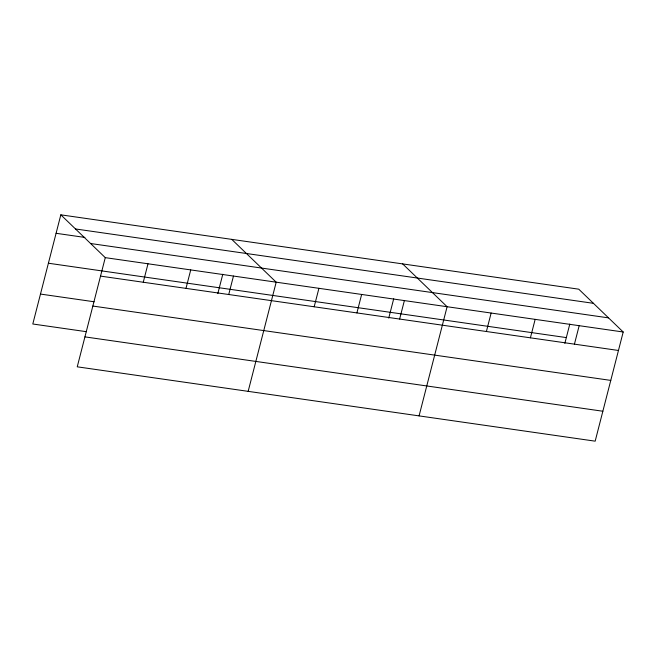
<?xml version="1.0" encoding="UTF-8"?>
<svg xmlns="http://www.w3.org/2000/svg" width="656" height="656" viewBox="0 0 656 656"><rect width="100%" height="100%" fill="white"/><g stroke="black" fill="none" stroke-linecap="round" stroke-linejoin="round"><path stroke-width="0.98" d="M60.828 214.832L105.272 257.644L77.244 366.819L595.172 441.168L623.2 332.002L578.756 289.181L60.828 214.832L32.8 323.998L86.461 331.698M143.262 282.252L148.002 263.786M185.992 288.386L190.732 269.919M217.833 293.544L222.786 274.249M228.723 294.519L233.462 276.053M248.157 391.353L276.192 282.187L231.748 239.366M314.175 306.787L318.923 288.32M356.905 312.92L361.645 294.454M388.746 318.086L393.707 298.783M399.635 319.054L404.375 300.587M419.077 415.888L447.105 306.721L402.661 263.901M486.391 331.51L491.131 313.043M530.409 337.832L535.157 319.365M564.841 343.367L569.802 324.064M574.435 344.146L579.174 325.679M75.497 228.96L593.426 303.318M56.088 233.298L84.903 237.431M90.61 243.515L608.53 317.873M105.272 257.644L623.2 332.002M48.405 263.228L566.325 337.586M100.532 276.11L618.46 350.468M40.483 294.068L94.144 301.768M92.849 306.049L610.777 380.398M84.927 336.881L602.856 411.238"/></g></svg>
